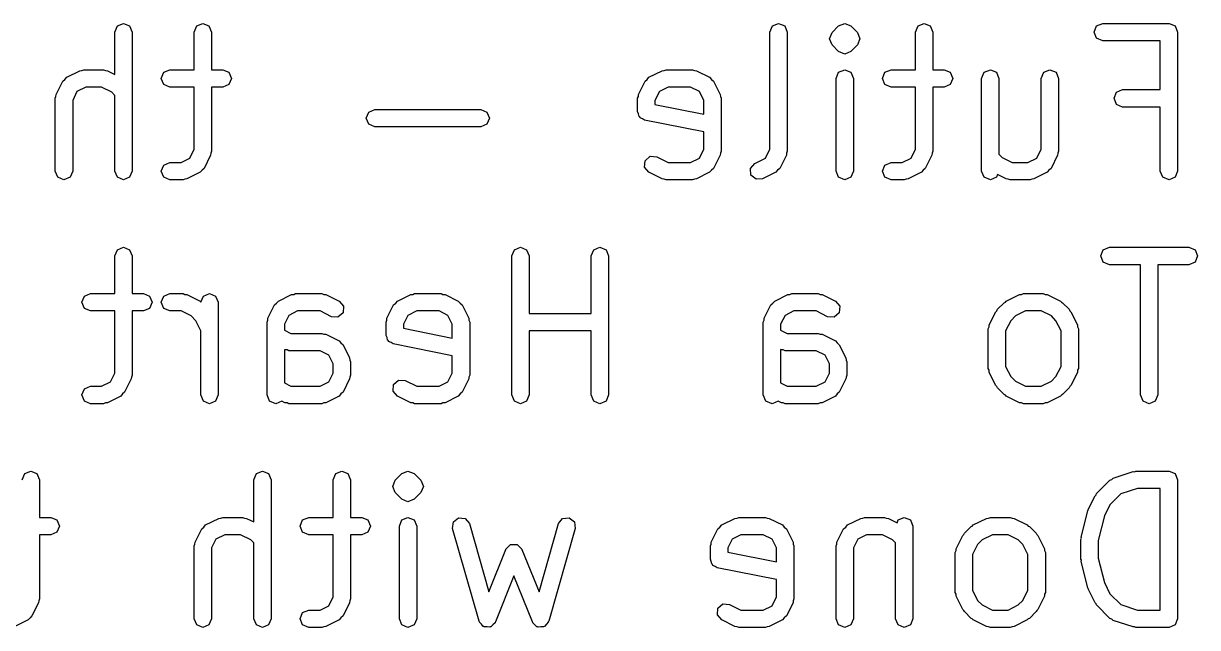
# Model space of a CAD drawing. Extents: x 36 to 138, y -125 to -38.
# Drawn here: x 129.61 to 138.06, y -106.1 to -101.75 of the extents above; entities that cross this region are included whole.
import ezdxf

# ---------------------------------------------------------------- set-up
doc = ezdxf.new("R2010")
doc.units = 0
doc.layers.add('BLACK', color=7, linetype='CONTINUOUS')

msp = doc.modelspace()

# ---------------------------------------------------------------- linework, layer by layer
at = {"layer": 'BLACK', "linetype": 'CONTINUOUS'}
for p, q in [((130.269, -101.815), (130.288, -101.771)), ((130.288, -101.771), (130.332, -101.753)), ((130.332, -101.753), (130.376, -101.771)), ((130.376, -101.771), (130.394, -101.815)), ((130.841, -101.815), (130.859, -101.771)), ((130.859, -101.771), (130.903, -101.753)), ((130.903, -101.753), (130.947, -101.771)), ((130.947, -101.771), (130.966, -101.815)), ((134.984, -101.815), (135.002, -101.771)), ((135.002, -101.771), (135.046, -101.753)), ((135.046, -101.753), (135.09, -101.771)), ((135.09, -101.771), (135.109, -101.815)), ((135.431, -101.819), (135.478, -101.771)), ((135.478, -101.771), (135.522, -101.753)), ((135.522, -101.753), (135.567, -101.771)), ((135.567, -101.771), (135.614, -101.819)), ((136.031, -101.815), (136.05, -101.771)), ((136.05, -101.771), (136.094, -101.753)), ((136.094, -101.753), (136.138, -101.771)), ((136.138, -101.771), (136.156, -101.815)), ((137.317, -101.815), (137.335, -101.771)), ((137.335, -101.771), (137.379, -101.753)), ((137.379, -101.753), (137.856, -101.753)), ((137.856, -101.753), (137.9, -101.771)), ((137.9, -101.771), (137.918, -101.815)), ((130.269, -102.119), (130.269, -101.815)), ((130.394, -101.815), (130.394, -102.815)), ((130.841, -102.086), (130.841, -101.815)), ((130.966, -101.815), (130.966, -102.086)), ((134.984, -102.658), (134.984, -101.815)), ((135.109, -101.815), (135.109, -102.672)), ((135.412, -101.863), (135.431, -101.819)), ((135.431, -101.907), (135.412, -101.863)), ((135.431, -101.819), (135.431, -101.819)), ((135.614, -101.819), (135.614, -101.819)), ((135.614, -101.819), (135.632, -101.863)), ((135.632, -101.863), (135.614, -101.907)), ((136.031, -102.086), (136.031, -101.815)), ((136.156, -101.815), (136.156, -102.086)), ((137.335, -101.859), (137.317, -101.815)), ((137.379, -101.878), (137.335, -101.859)), ((137.793, -101.878), (137.379, -101.878)), ((137.793, -102.229), (137.793, -101.878)), ((137.918, -101.815), (137.918, -102.815)), ((135.478, -101.955), (135.431, -101.907)), ((135.522, -101.973), (135.478, -101.955)), ((135.567, -101.955), (135.522, -101.973)), ((135.614, -101.907), (135.567, -101.955)), ((129.91, -102.155), (129.923, -102.14)), ((129.923, -102.14), (130.018, -102.093)), ((130.018, -102.093), (130.033, -102.092)), ((130.033, -102.092), (130.046, -102.086)), ((130.046, -102.086), (130.189, -102.086)), ((130.189, -102.086), (130.202, -102.092)), ((130.202, -102.092), (130.217, -102.093)), ((130.217, -102.093), (130.269, -102.119)), ((130.603, -102.148), (130.621, -102.104)), ((130.621, -102.193), (130.603, -102.148)), ((130.621, -102.104), (130.665, -102.086)), ((130.665, -102.086), (130.841, -102.086)), ((130.966, -102.086), (131.046, -102.086)), ((131.046, -102.086), (131.09, -102.104)), ((131.09, -102.104), (131.109, -102.148)), ((131.109, -102.148), (131.09, -102.193)), ((134.1, -102.155), (134.113, -102.14)), ((134.113, -102.14), (134.209, -102.093)), ((134.209, -102.093), (134.223, -102.092)), ((134.223, -102.092), (134.237, -102.086)), ((134.237, -102.086), (134.427, -102.086)), ((134.427, -102.086), (134.441, -102.092)), ((134.441, -102.092), (134.455, -102.093)), ((134.455, -102.093), (134.55, -102.14)), ((134.55, -102.14), (134.563, -102.155)), ((135.46, -102.148), (135.478, -102.104)), ((135.46, -102.815), (135.46, -102.148)), ((135.478, -102.104), (135.522, -102.086)), ((135.522, -102.086), (135.567, -102.104)), ((135.567, -102.104), (135.585, -102.148)), ((135.585, -102.148), (135.585, -102.815)), ((135.793, -102.148), (135.811, -102.104)), ((135.811, -102.193), (135.793, -102.148)), ((135.811, -102.104), (135.856, -102.086)), ((135.856, -102.086), (136.031, -102.086)), ((136.156, -102.086), (136.237, -102.086)), ((136.237, -102.086), (136.281, -102.104)), ((136.281, -102.104), (136.299, -102.148)), ((136.299, -102.148), (136.281, -102.193)), ((136.507, -102.148), (136.526, -102.104)), ((136.507, -102.815), (136.507, -102.148)), ((136.526, -102.104), (136.57, -102.086)), ((136.57, -102.086), (136.614, -102.104)), ((136.614, -102.104), (136.632, -102.148)), ((136.632, -102.148), (136.632, -102.694)), ((136.936, -102.148), (136.954, -102.104)), ((136.936, -102.658), (136.936, -102.148)), ((136.954, -102.104), (136.999, -102.086)), ((136.999, -102.086), (137.043, -102.104)), ((137.043, -102.104), (137.061, -102.148)), ((137.061, -102.148), (137.061, -102.672)), ((129.847, -102.263), (129.895, -102.168)), ((129.895, -102.168), (129.91, -102.155)), ((130.061, -102.211), (129.997, -102.243)), ((130.174, -102.211), (130.061, -102.211)), ((130.247, -102.247), (130.174, -102.211)), ((130.665, -102.211), (130.621, -102.193)), ((130.841, -102.211), (130.665, -102.211)), ((130.841, -102.658), (130.841, -102.211)), ((131.046, -102.211), (130.966, -102.211)), ((130.966, -102.211), (130.966, -102.672)), ((131.09, -102.193), (131.046, -102.211)), ((134.038, -102.263), (134.085, -102.168)), ((134.085, -102.168), (134.1, -102.155)), ((134.251, -102.211), (134.188, -102.243)), ((134.412, -102.211), (134.251, -102.211)), ((134.476, -102.243), (134.412, -102.211)), ((134.563, -102.155), (134.578, -102.168)), ((134.578, -102.168), (134.626, -102.263)), ((135.856, -102.211), (135.811, -102.193)), ((136.031, -102.211), (135.856, -102.211)), ((136.031, -102.658), (136.031, -102.211)), ((136.237, -102.211), (136.156, -102.211)), ((136.156, -102.211), (136.156, -102.672)), ((136.281, -102.193), (136.237, -102.211)), ((137.478, -102.247), (137.522, -102.229)), ((137.522, -102.229), (137.793, -102.229)), ((129.841, -102.291), (129.846, -102.278)), ((129.841, -102.815), (129.841, -102.291)), ((129.846, -102.278), (129.847, -102.263)), ((129.997, -102.243), (129.966, -102.306)), ((129.966, -102.306), (129.966, -102.815)), ((130.269, -102.27), (130.247, -102.247)), ((130.269, -102.815), (130.269, -102.27)), ((134.031, -102.291), (134.037, -102.278)), ((134.031, -102.387), (134.031, -102.291)), ((134.037, -102.278), (134.038, -102.263)), ((134.188, -102.243), (134.156, -102.306)), ((134.156, -102.306), (134.156, -102.335)), ((134.507, -102.306), (134.476, -102.243)), ((134.507, -102.406), (134.507, -102.306)), ((134.626, -102.263), (134.627, -102.278)), ((134.627, -102.278), (134.632, -102.291)), ((134.632, -102.291), (134.632, -102.672)), ((137.46, -102.291), (137.478, -102.247)), ((137.478, -102.336), (137.46, -102.291)), ((132.079, -102.434), (132.097, -102.39)), ((132.097, -102.39), (132.141, -102.372)), ((132.141, -102.372), (132.903, -102.372)), ((132.903, -102.372), (132.947, -102.39)), ((132.947, -102.39), (132.966, -102.434)), ((134.038, -102.403), (134.031, -102.387)), ((134.156, -102.335), (134.507, -102.406)), ((137.522, -102.354), (137.478, -102.336)), ((137.793, -102.354), (137.522, -102.354)), ((137.793, -102.815), (137.793, -102.354)), ((132.097, -102.478), (132.079, -102.434)), ((132.141, -102.497), (132.097, -102.478)), ((132.947, -102.478), (132.903, -102.497)), ((132.966, -102.434), (132.947, -102.478)), ((134.042, -102.421), (134.038, -102.403)), ((134.047, -102.425), (134.042, -102.421)), ((134.05, -102.431), (134.047, -102.425)), ((134.066, -102.438), (134.05, -102.431)), ((134.082, -102.448), (134.066, -102.438)), ((134.507, -102.533), (134.082, -102.448)), ((132.903, -102.497), (132.141, -102.497)), ((134.507, -102.658), (134.507, -102.533)), ((130.746, -102.753), (130.809, -102.721)), ((130.809, -102.721), (130.841, -102.658)), ((130.959, -102.7), (130.912, -102.795)), ((130.96, -102.686), (130.959, -102.7)), ((130.966, -102.672), (130.96, -102.686)), ((134.085, -102.74), (134.122, -102.708)), ((134.122, -102.708), (134.169, -102.712)), ((134.169, -102.712), (134.251, -102.753)), ((134.412, -102.753), (134.476, -102.721)), ((134.476, -102.721), (134.507, -102.658)), ((134.626, -102.7), (134.578, -102.795)), ((134.627, -102.686), (134.626, -102.7)), ((134.632, -102.672), (134.627, -102.686)), ((134.875, -102.759), (134.952, -102.721)), ((134.952, -102.721), (134.984, -102.658)), ((135.102, -102.7), (135.054, -102.795)), ((135.103, -102.686), (135.102, -102.7)), ((135.109, -102.672), (135.103, -102.686)), ((135.936, -102.753), (136, -102.721)), ((136, -102.721), (136.031, -102.658)), ((136.15, -102.7), (136.102, -102.795)), ((136.151, -102.686), (136.15, -102.7)), ((136.156, -102.672), (136.151, -102.686)), ((136.632, -102.694), (136.655, -102.716)), ((136.655, -102.716), (136.728, -102.753)), ((136.841, -102.753), (136.904, -102.721)), ((136.904, -102.721), (136.936, -102.658)), ((137.054, -102.7), (137.007, -102.795)), ((137.055, -102.686), (137.054, -102.7)), ((137.061, -102.672), (137.055, -102.686)), ((129.859, -102.859), (129.841, -102.815)), ((129.966, -102.815), (129.947, -102.859)), ((130.288, -102.859), (130.269, -102.815)), ((130.394, -102.815), (130.376, -102.859)), ((130.603, -102.815), (130.621, -102.771)), ((130.621, -102.859), (130.603, -102.815)), ((130.621, -102.771), (130.665, -102.753)), ((130.665, -102.753), (130.746, -102.753)), ((130.884, -102.823), (130.788, -102.871)), ((130.897, -102.808), (130.884, -102.823)), ((130.912, -102.795), (130.897, -102.808)), ((134.082, -102.787), (134.085, -102.74)), ((134.113, -102.823), (134.082, -102.787)), ((134.209, -102.871), (134.113, -102.823)), ((134.251, -102.753), (134.412, -102.753)), ((134.55, -102.823), (134.455, -102.871)), ((134.563, -102.808), (134.55, -102.823)), ((134.578, -102.795), (134.563, -102.808)), ((134.844, -102.795), (134.875, -102.759)), ((134.847, -102.843), (134.844, -102.795)), ((135.026, -102.823), (134.931, -102.871)), ((135.039, -102.808), (135.026, -102.823)), ((135.054, -102.795), (135.039, -102.808)), ((135.478, -102.859), (135.46, -102.815)), ((135.585, -102.815), (135.567, -102.859)), ((135.793, -102.815), (135.811, -102.771)), ((135.811, -102.859), (135.793, -102.815)), ((135.811, -102.771), (135.856, -102.753)), ((135.856, -102.753), (135.936, -102.753)), ((136.074, -102.823), (135.979, -102.871)), ((136.087, -102.808), (136.074, -102.823)), ((136.102, -102.795), (136.087, -102.808)), ((136.526, -102.859), (136.507, -102.815)), ((136.728, -102.753), (136.841, -102.753)), ((136.979, -102.823), (136.884, -102.871)), ((136.992, -102.808), (136.979, -102.823)), ((137.007, -102.795), (136.992, -102.808)), ((137.811, -102.859), (137.793, -102.815)), ((137.918, -102.815), (137.9, -102.859)), ((129.903, -102.878), (129.859, -102.859)), ((129.947, -102.859), (129.903, -102.878)), ((130.332, -102.878), (130.288, -102.859)), ((130.376, -102.859), (130.332, -102.878)), ((130.665, -102.878), (130.621, -102.859)), ((130.76, -102.878), (130.665, -102.878)), ((130.774, -102.872), (130.76, -102.878)), ((130.788, -102.871), (130.774, -102.872)), ((134.223, -102.872), (134.209, -102.871)), ((134.237, -102.878), (134.223, -102.872)), ((134.427, -102.878), (134.237, -102.878)), ((134.441, -102.872), (134.427, -102.878)), ((134.455, -102.871), (134.441, -102.872)), ((134.884, -102.874), (134.847, -102.843)), ((134.931, -102.871), (134.884, -102.874)), ((135.522, -102.878), (135.478, -102.859)), ((135.567, -102.859), (135.522, -102.878)), ((135.856, -102.878), (135.811, -102.859)), ((135.951, -102.878), (135.856, -102.878)), ((135.964, -102.872), (135.951, -102.878)), ((135.979, -102.871), (135.964, -102.872)), ((136.57, -102.878), (136.526, -102.859)), ((136.614, -102.859), (136.57, -102.878)), ((136.622, -102.84), (136.614, -102.859)), ((136.685, -102.871), (136.622, -102.84)), ((136.699, -102.872), (136.685, -102.871)), ((136.713, -102.878), (136.699, -102.872)), ((136.856, -102.878), (136.713, -102.878)), ((136.869, -102.872), (136.856, -102.878)), ((136.884, -102.871), (136.869, -102.872)), ((137.856, -102.878), (137.811, -102.859)), ((137.9, -102.859), (137.856, -102.878)), ((130.269, -103.425), (130.288, -103.381)), ((130.288, -103.381), (130.332, -103.363)), ((130.332, -103.363), (130.376, -103.381)), ((130.376, -103.381), (130.394, -103.425)), ((133.127, -103.425), (133.145, -103.381)), ((133.145, -103.381), (133.189, -103.363)), ((133.189, -103.363), (133.233, -103.381)), ((133.233, -103.381), (133.252, -103.425)), ((133.698, -103.425), (133.716, -103.381)), ((133.716, -103.381), (133.76, -103.363)), ((133.76, -103.363), (133.805, -103.381)), ((133.805, -103.381), (133.823, -103.425)), ((137.365, -103.425), (137.383, -103.381)), ((137.383, -103.381), (137.427, -103.363)), ((137.427, -103.363), (137.999, -103.363)), ((137.999, -103.363), (138.043, -103.381)), ((138.043, -103.381), (138.061, -103.425)), ((130.269, -103.696), (130.269, -103.425)), ((130.394, -103.425), (130.394, -103.696)), ((133.127, -104.425), (133.127, -103.425)), ((133.252, -103.425), (133.252, -103.839)), ((133.698, -103.839), (133.698, -103.425)), ((133.823, -103.425), (133.823, -104.425)), ((137.383, -103.469), (137.365, -103.425)), ((137.427, -103.488), (137.383, -103.469)), ((137.65, -103.488), (137.427, -103.488)), ((137.65, -104.425), (137.65, -103.488)), ((137.999, -103.488), (137.775, -103.488)), ((137.775, -103.488), (137.775, -104.425)), ((138.043, -103.469), (137.999, -103.488)), ((138.061, -103.425), (138.043, -103.469)), ((130.031, -103.758), (130.05, -103.714)), ((130.05, -103.714), (130.094, -103.696)), ((130.094, -103.696), (130.269, -103.696)), ((130.394, -103.696), (130.475, -103.696)), ((130.475, -103.696), (130.519, -103.714)), ((130.519, -103.714), (130.537, -103.758)), ((130.603, -103.758), (130.621, -103.714)), ((130.621, -103.714), (130.665, -103.696)), ((130.665, -103.696), (130.76, -103.696)), ((130.76, -103.696), (130.774, -103.702)), ((130.774, -103.702), (130.788, -103.703)), ((130.788, -103.703), (130.884, -103.75)), ((130.884, -103.75), (130.889, -103.757)), ((130.889, -103.757), (130.907, -103.714)), ((130.907, -103.714), (130.951, -103.696)), ((130.951, -103.696), (130.995, -103.714)), ((130.995, -103.714), (131.013, -103.758)), ((131.434, -103.765), (131.447, -103.75)), ((131.447, -103.75), (131.542, -103.703)), ((131.542, -103.703), (131.557, -103.702)), ((131.557, -103.702), (131.57, -103.696)), ((131.57, -103.696), (131.76, -103.696)), ((131.76, -103.696), (131.774, -103.702)), ((131.774, -103.702), (131.788, -103.703)), ((131.788, -103.703), (131.884, -103.75)), ((131.884, -103.75), (131.915, -103.786)), ((132.291, -103.765), (132.304, -103.75)), ((132.304, -103.75), (132.399, -103.703)), ((132.399, -103.703), (132.414, -103.702)), ((132.414, -103.702), (132.427, -103.696)), ((132.427, -103.696), (132.618, -103.696)), ((132.618, -103.696), (132.631, -103.702)), ((132.631, -103.702), (132.646, -103.703)), ((132.646, -103.703), (132.741, -103.75)), ((132.741, -103.75), (132.754, -103.765)), ((135.005, -103.765), (135.018, -103.75)), ((135.018, -103.75), (135.113, -103.703)), ((135.113, -103.703), (135.128, -103.702)), ((135.128, -103.702), (135.141, -103.696)), ((135.141, -103.696), (135.332, -103.696)), ((135.332, -103.696), (135.345, -103.702)), ((135.345, -103.702), (135.36, -103.703)), ((135.36, -103.703), (135.455, -103.75)), ((135.455, -103.75), (135.486, -103.786)), ((136.678, -103.758), (136.685, -103.75)), ((136.685, -103.75), (136.78, -103.703)), ((136.78, -103.703), (136.795, -103.702)), ((136.795, -103.702), (136.808, -103.696)), ((136.808, -103.696), (136.951, -103.696)), ((136.951, -103.696), (136.964, -103.702)), ((136.964, -103.702), (136.979, -103.703)), ((136.979, -103.703), (137.074, -103.75)), ((137.074, -103.75), (137.081, -103.758)), ((130.05, -103.803), (130.031, -103.758)), ((130.094, -103.821), (130.05, -103.803)), ((130.269, -103.821), (130.094, -103.821)), ((130.269, -104.268), (130.269, -103.821)), ((130.475, -103.821), (130.394, -103.821)), ((130.394, -103.821), (130.394, -104.282)), ((130.519, -103.803), (130.475, -103.821)), ((130.537, -103.758), (130.519, -103.803)), ((130.621, -103.803), (130.603, -103.758)), ((130.665, -103.821), (130.621, -103.803)), ((130.746, -103.821), (130.665, -103.821)), ((130.819, -103.857), (130.746, -103.821)), ((131.013, -103.758), (131.013, -104.425)), ((131.371, -103.873), (131.419, -103.778)), ((131.419, -103.778), (131.434, -103.765)), ((131.585, -103.821), (131.521, -103.853)), ((131.746, -103.821), (131.585, -103.821)), ((131.828, -103.862), (131.746, -103.821)), ((131.912, -103.834), (131.875, -103.865)), ((131.915, -103.786), (131.912, -103.834)), ((132.228, -103.873), (132.276, -103.778)), ((132.276, -103.778), (132.291, -103.765)), ((132.442, -103.821), (132.378, -103.853)), ((132.603, -103.821), (132.442, -103.821)), ((132.666, -103.853), (132.603, -103.821)), ((132.754, -103.765), (132.769, -103.778)), ((132.769, -103.778), (132.816, -103.873)), ((134.943, -103.873), (134.99, -103.778)), ((134.99, -103.778), (135.005, -103.765)), ((135.156, -103.821), (135.093, -103.853)), ((135.317, -103.821), (135.156, -103.821)), ((135.399, -103.862), (135.317, -103.821)), ((135.483, -103.834), (135.447, -103.865)), ((135.486, -103.786), (135.483, -103.834)), ((136.562, -103.921), (136.609, -103.826)), ((136.609, -103.826), (136.617, -103.819)), ((136.617, -103.819), (136.621, -103.809)), ((136.621, -103.809), (136.669, -103.762)), ((136.669, -103.762), (136.678, -103.758)), ((136.823, -103.821), (136.75, -103.857)), ((136.936, -103.821), (136.823, -103.821)), ((137.009, -103.857), (136.936, -103.821)), ((137.081, -103.758), (137.09, -103.762)), ((137.09, -103.762), (137.138, -103.809)), ((137.138, -103.809), (137.142, -103.819)), ((137.142, -103.819), (137.15, -103.826)), ((137.15, -103.826), (137.197, -103.921)), ((130.852, -103.891), (130.819, -103.857)), ((130.888, -103.964), (130.852, -103.891)), ((131.365, -103.901), (131.37, -103.888)), ((131.365, -104.425), (131.365, -103.901)), ((131.37, -103.888), (131.371, -103.873)), ((131.521, -103.853), (131.49, -103.916)), ((131.49, -103.916), (131.49, -103.958)), ((131.875, -103.865), (131.828, -103.862)), ((132.222, -103.901), (132.227, -103.888)), ((132.222, -103.997), (132.222, -103.901)), ((132.227, -103.888), (132.228, -103.873)), ((132.378, -103.853), (132.347, -103.916)), ((132.347, -103.916), (132.347, -103.945)), ((132.698, -103.916), (132.666, -103.853)), ((132.698, -104.016), (132.698, -103.916)), ((132.816, -103.873), (132.817, -103.888)), ((132.817, -103.888), (132.823, -103.901)), ((132.823, -103.901), (132.823, -104.282)), ((133.252, -103.839), (133.698, -103.839)), ((134.936, -103.901), (134.942, -103.888)), ((134.936, -104.425), (134.936, -103.901)), ((134.942, -103.888), (134.943, -103.873)), ((135.093, -103.853), (135.061, -103.916)), ((135.061, -103.916), (135.061, -103.958)), ((135.447, -103.865), (135.399, -103.862)), ((136.561, -103.935), (136.562, -103.921)), ((136.717, -103.891), (136.68, -103.964)), ((136.75, -103.857), (136.717, -103.891)), ((137.042, -103.891), (137.009, -103.857)), ((137.079, -103.964), (137.042, -103.891)), ((137.197, -103.921), (137.198, -103.935)), ((130.888, -104.425), (130.888, -103.964)), ((131.49, -103.958), (131.537, -103.982)), ((131.537, -103.982), (131.76, -103.982)), ((131.76, -103.982), (131.774, -103.987)), ((131.774, -103.987), (131.788, -103.988)), ((131.788, -103.988), (131.884, -104.036)), ((132.229, -104.013), (132.222, -103.997)), ((132.347, -103.945), (132.698, -104.016)), ((133.698, -103.964), (133.252, -103.964)), ((133.252, -103.964), (133.252, -104.425)), ((133.698, -104.425), (133.698, -103.964)), ((135.061, -103.958), (135.109, -103.982)), ((135.109, -103.982), (135.332, -103.982)), ((135.332, -103.982), (135.345, -103.987)), ((135.345, -103.987), (135.36, -103.988)), ((135.36, -103.988), (135.455, -104.036)), ((136.555, -103.949), (136.561, -103.935)), ((136.555, -104.235), (136.555, -103.949)), ((136.68, -103.964), (136.68, -104.22)), ((137.079, -104.22), (137.079, -103.964)), ((137.198, -103.935), (137.204, -103.949)), ((137.204, -103.949), (137.204, -104.235)), ((131.884, -104.036), (131.897, -104.051)), ((131.897, -104.051), (131.912, -104.064)), ((131.912, -104.064), (131.959, -104.159)), ((132.232, -104.031), (132.229, -104.013)), ((132.238, -104.035), (132.232, -104.031)), ((132.24, -104.041), (132.238, -104.035)), ((132.257, -104.048), (132.24, -104.041)), ((132.272, -104.058), (132.257, -104.048)), ((132.698, -104.143), (132.272, -104.058)), ((135.455, -104.036), (135.468, -104.051)), ((135.468, -104.051), (135.483, -104.064)), ((135.483, -104.064), (135.531, -104.159)), ((131.494, -104.1), (131.49, -104.098)), ((131.49, -104.098), (131.49, -104.339)), ((131.509, -104.101), (131.494, -104.1)), ((131.522, -104.107), (131.509, -104.101)), ((131.746, -104.107), (131.522, -104.107)), ((131.809, -104.138), (131.746, -104.107)), ((131.841, -104.202), (131.809, -104.138)), ((131.959, -104.159), (131.96, -104.174)), ((131.96, -104.174), (131.966, -104.187)), ((132.698, -104.268), (132.698, -104.143)), ((135.066, -104.1), (135.061, -104.098)), ((135.061, -104.098), (135.061, -104.339)), ((135.08, -104.101), (135.066, -104.1)), ((135.094, -104.107), (135.08, -104.101)), ((135.317, -104.107), (135.094, -104.107)), ((135.381, -104.138), (135.317, -104.107)), ((135.412, -104.202), (135.381, -104.138)), ((135.531, -104.159), (135.532, -104.174)), ((135.532, -104.174), (135.537, -104.187)), ((131.841, -104.268), (131.841, -104.202)), ((131.966, -104.187), (131.966, -104.282)), ((135.412, -104.268), (135.412, -104.202)), ((135.537, -104.187), (135.537, -104.282)), ((136.561, -104.248), (136.555, -104.235)), ((136.562, -104.263), (136.561, -104.248)), ((136.68, -104.22), (136.717, -104.293)), ((137.042, -104.293), (137.079, -104.22)), ((137.198, -104.248), (137.197, -104.263)), ((137.204, -104.235), (137.198, -104.248)), ((130.174, -104.363), (130.238, -104.331)), ((130.238, -104.331), (130.269, -104.268)), ((130.388, -104.31), (130.34, -104.405)), ((130.389, -104.296), (130.388, -104.31)), ((130.394, -104.282), (130.389, -104.296)), ((131.49, -104.339), (131.537, -104.363)), ((131.746, -104.363), (131.809, -104.331)), ((131.809, -104.331), (131.841, -104.268)), ((131.959, -104.31), (131.912, -104.405)), ((131.96, -104.296), (131.959, -104.31)), ((131.966, -104.282), (131.96, -104.296)), ((132.276, -104.35), (132.312, -104.318)), ((132.312, -104.318), (132.36, -104.322)), ((132.36, -104.322), (132.442, -104.363)), ((132.603, -104.363), (132.666, -104.331)), ((132.666, -104.331), (132.698, -104.268)), ((132.816, -104.31), (132.769, -104.405)), ((132.817, -104.296), (132.816, -104.31)), ((132.823, -104.282), (132.817, -104.296)), ((135.061, -104.339), (135.109, -104.363)), ((135.317, -104.363), (135.381, -104.331)), ((135.381, -104.331), (135.412, -104.268)), ((135.531, -104.31), (135.483, -104.405)), ((135.532, -104.296), (135.531, -104.31)), ((135.537, -104.282), (135.532, -104.296)), ((136.609, -104.358), (136.562, -104.263)), ((136.717, -104.293), (136.75, -104.326)), ((136.75, -104.326), (136.823, -104.363)), ((136.936, -104.363), (137.009, -104.326)), ((137.009, -104.326), (137.042, -104.293)), ((137.197, -104.263), (137.15, -104.358)), ((130.031, -104.425), (130.05, -104.381)), ((130.05, -104.469), (130.031, -104.425)), ((130.05, -104.381), (130.094, -104.363)), ((130.094, -104.363), (130.174, -104.363)), ((130.325, -104.418), (130.312, -104.433)), ((130.34, -104.405), (130.325, -104.418)), ((130.907, -104.469), (130.888, -104.425)), ((131.013, -104.425), (130.995, -104.469)), ((131.383, -104.469), (131.365, -104.425)), ((131.537, -104.363), (131.746, -104.363)), ((131.897, -104.418), (131.884, -104.433)), ((131.912, -104.405), (131.897, -104.418)), ((132.273, -104.397), (132.276, -104.35)), ((132.304, -104.433), (132.273, -104.397)), ((132.442, -104.363), (132.603, -104.363)), ((132.754, -104.418), (132.741, -104.433)), ((132.769, -104.405), (132.754, -104.418)), ((133.145, -104.469), (133.127, -104.425)), ((133.252, -104.425), (133.233, -104.469)), ((133.716, -104.469), (133.698, -104.425)), ((133.823, -104.425), (133.805, -104.469)), ((134.954, -104.469), (134.936, -104.425)), ((135.109, -104.363), (135.317, -104.363)), ((135.468, -104.418), (135.455, -104.433)), ((135.483, -104.405), (135.468, -104.418)), ((136.617, -104.365), (136.609, -104.358)), ((136.621, -104.374), (136.617, -104.365)), ((136.669, -104.422), (136.621, -104.374)), ((136.678, -104.426), (136.669, -104.422)), ((136.685, -104.433), (136.678, -104.426)), ((136.823, -104.363), (136.936, -104.363)), ((137.081, -104.426), (137.074, -104.433)), ((137.09, -104.422), (137.081, -104.426)), ((137.138, -104.374), (137.09, -104.422)), ((137.142, -104.365), (137.138, -104.374)), ((137.15, -104.358), (137.142, -104.365)), ((137.669, -104.469), (137.65, -104.425)), ((137.775, -104.425), (137.757, -104.469)), ((130.094, -104.488), (130.05, -104.469)), ((130.189, -104.488), (130.094, -104.488)), ((130.202, -104.482), (130.189, -104.488)), ((130.217, -104.481), (130.202, -104.482)), ((130.312, -104.433), (130.217, -104.481)), ((130.951, -104.488), (130.907, -104.469)), ((130.995, -104.469), (130.951, -104.488)), ((131.427, -104.488), (131.383, -104.469)), ((131.471, -104.469), (131.427, -104.488)), ((131.494, -104.481), (131.471, -104.469)), ((131.509, -104.482), (131.494, -104.481)), ((131.522, -104.488), (131.509, -104.482)), ((131.76, -104.488), (131.522, -104.488)), ((131.774, -104.482), (131.76, -104.488)), ((131.788, -104.481), (131.774, -104.482)), ((131.884, -104.433), (131.788, -104.481)), ((132.399, -104.481), (132.304, -104.433)), ((132.414, -104.482), (132.399, -104.481)), ((132.427, -104.488), (132.414, -104.482)), ((132.618, -104.488), (132.427, -104.488)), ((132.631, -104.482), (132.618, -104.488)), ((132.646, -104.481), (132.631, -104.482)), ((132.741, -104.433), (132.646, -104.481)), ((133.189, -104.488), (133.145, -104.469)), ((133.233, -104.469), (133.189, -104.488)), ((133.76, -104.488), (133.716, -104.469)), ((133.805, -104.469), (133.76, -104.488)), ((134.999, -104.488), (134.954, -104.469)), ((135.043, -104.469), (134.999, -104.488)), ((135.066, -104.481), (135.043, -104.469)), ((135.08, -104.482), (135.066, -104.481)), ((135.094, -104.488), (135.08, -104.482)), ((135.332, -104.488), (135.094, -104.488)), ((135.345, -104.482), (135.332, -104.488)), ((135.36, -104.481), (135.345, -104.482)), ((135.455, -104.433), (135.36, -104.481)), ((136.78, -104.481), (136.685, -104.433)), ((136.795, -104.482), (136.78, -104.481)), ((136.808, -104.488), (136.795, -104.482)), ((136.951, -104.488), (136.808, -104.488)), ((136.964, -104.482), (136.951, -104.488)), ((136.979, -104.481), (136.964, -104.482)), ((137.074, -104.433), (136.979, -104.481)), ((137.713, -104.488), (137.669, -104.469)), ((137.757, -104.469), (137.713, -104.488)), ((129.603, -105.035), (129.621, -104.991)), ((129.621, -104.991), (129.665, -104.973)), ((129.665, -104.973), (129.709, -104.991)), ((129.709, -104.991), (129.728, -105.035)), ((131.269, -105.035), (131.288, -104.991)), ((131.288, -104.991), (131.332, -104.973)), ((131.332, -104.973), (131.376, -104.991)), ((131.376, -104.991), (131.394, -105.035)), ((131.841, -105.035), (131.859, -104.991)), ((131.859, -104.991), (131.903, -104.973)), ((131.903, -104.973), (131.947, -104.991)), ((131.947, -104.991), (131.966, -105.035)), ((132.288, -105.039), (132.335, -104.991)), ((132.335, -104.991), (132.379, -104.973)), ((132.335, -104.991), (132.335, -104.991)), ((132.379, -104.973), (132.424, -104.991)), ((132.424, -104.991), (132.471, -105.039)), ((137.455, -105.023), (137.598, -104.976)), ((137.598, -104.976), (137.608, -104.977)), ((137.608, -104.977), (137.618, -104.973)), ((137.618, -104.973), (137.856, -104.973)), ((137.856, -104.973), (137.9, -104.991)), ((137.9, -104.991), (137.918, -105.035)), ((129.728, -105.035), (129.728, -105.306)), ((131.269, -105.339), (131.269, -105.035)), ((131.394, -105.035), (131.394, -106.035)), ((131.841, -105.306), (131.841, -105.035)), ((131.966, -105.035), (131.966, -105.306)), ((132.269, -105.083), (132.288, -105.039)), ((132.288, -105.127), (132.269, -105.083)), ((132.471, -105.039), (132.49, -105.083)), ((132.49, -105.083), (132.471, -105.127)), ((137.335, -105.134), (137.431, -105.039)), ((137.431, -105.039), (137.444, -105.033)), ((137.444, -105.033), (137.455, -105.023)), ((137.628, -105.098), (137.508, -105.137)), ((137.793, -105.098), (137.628, -105.098)), ((137.793, -105.973), (137.793, -105.098)), ((137.918, -105.035), (137.918, -106.035)), ((132.335, -105.175), (132.288, -105.127)), ((132.379, -105.193), (132.335, -105.175)), ((132.424, -105.175), (132.379, -105.193)), ((132.471, -105.127), (132.424, -105.175)), ((137.276, -105.245), (137.324, -105.15)), ((137.324, -105.15), (137.331, -105.143)), ((137.331, -105.143), (137.335, -105.134)), ((137.508, -105.137), (137.431, -105.215)), ((137.224, -105.449), (137.271, -105.258)), ((137.271, -105.258), (137.275, -105.252)), ((137.275, -105.252), (137.276, -105.245)), ((137.431, -105.215), (137.391, -105.295)), ((129.728, -105.306), (129.808, -105.306)), ((129.808, -105.306), (129.852, -105.324)), ((129.852, -105.324), (129.871, -105.368)), ((130.923, -105.36), (131.018, -105.313)), ((131.018, -105.313), (131.033, -105.312)), ((131.033, -105.312), (131.046, -105.306)), ((131.046, -105.306), (131.189, -105.306)), ((131.189, -105.306), (131.202, -105.312)), ((131.202, -105.312), (131.217, -105.313)), ((131.217, -105.313), (131.269, -105.339)), ((131.603, -105.368), (131.621, -105.324)), ((131.621, -105.324), (131.665, -105.306)), ((131.665, -105.306), (131.841, -105.306)), ((131.966, -105.306), (132.046, -105.306)), ((132.046, -105.306), (132.09, -105.324)), ((132.09, -105.324), (132.109, -105.368)), ((132.317, -105.368), (132.335, -105.324)), ((132.335, -105.324), (132.379, -105.306)), ((132.379, -105.306), (132.424, -105.324)), ((132.424, -105.324), (132.442, -105.368)), ((132.7, -105.386), (132.706, -105.338)), ((132.706, -105.338), (132.743, -105.308)), ((132.743, -105.308), (132.791, -105.314)), ((132.791, -105.314), (132.821, -105.351)), ((132.821, -105.351), (132.961, -105.842)), ((133.322, -105.842), (133.462, -105.351)), ((133.462, -105.351), (133.492, -105.314)), ((133.492, -105.314), (133.54, -105.308)), ((133.54, -105.308), (133.577, -105.338)), ((133.577, -105.338), (133.582, -105.386)), ((134.637, -105.36), (134.732, -105.313)), ((134.732, -105.313), (134.747, -105.312)), ((134.747, -105.312), (134.76, -105.306)), ((134.76, -105.306), (134.951, -105.306)), ((134.951, -105.306), (134.964, -105.312)), ((134.964, -105.312), (134.979, -105.313)), ((134.979, -105.313), (135.074, -105.36)), ((135.542, -105.36), (135.637, -105.313)), ((135.637, -105.313), (135.652, -105.312)), ((135.652, -105.312), (135.665, -105.306)), ((135.665, -105.306), (135.808, -105.306)), ((135.808, -105.306), (135.821, -105.312)), ((135.821, -105.312), (135.836, -105.313)), ((135.836, -105.313), (135.899, -105.344)), ((135.899, -105.344), (135.907, -105.324)), ((135.907, -105.324), (135.951, -105.306)), ((135.951, -105.306), (135.995, -105.324)), ((135.995, -105.324), (136.013, -105.368)), ((136.447, -105.36), (136.542, -105.313)), ((136.542, -105.313), (136.557, -105.312)), ((136.557, -105.312), (136.57, -105.306)), ((136.57, -105.306), (136.713, -105.306)), ((136.713, -105.306), (136.726, -105.312)), ((136.726, -105.312), (136.741, -105.313)), ((136.741, -105.313), (136.836, -105.36)), ((137.391, -105.295), (137.347, -105.471)), ((129.808, -105.431), (129.728, -105.431)), ((129.728, -105.431), (129.728, -105.892)), ((129.852, -105.413), (129.808, -105.431)), ((129.871, -105.368), (129.852, -105.413)), ((130.847, -105.483), (130.895, -105.388)), ((130.895, -105.388), (130.91, -105.375)), ((130.91, -105.375), (130.923, -105.36)), ((131.061, -105.431), (130.997, -105.463)), ((131.174, -105.431), (131.061, -105.431)), ((131.247, -105.467), (131.174, -105.431)), ((131.621, -105.413), (131.603, -105.368)), ((131.665, -105.431), (131.621, -105.413)), ((131.841, -105.431), (131.665, -105.431)), ((131.841, -105.878), (131.841, -105.431)), ((132.046, -105.431), (131.966, -105.431)), ((131.966, -105.431), (131.966, -105.892)), ((132.09, -105.413), (132.046, -105.431)), ((132.109, -105.368), (132.09, -105.413)), ((132.317, -106.035), (132.317, -105.368)), ((132.442, -105.368), (132.442, -106.035)), ((132.891, -106.052), (132.7, -105.386)), ((133.582, -105.386), (133.392, -106.052)), ((134.562, -105.483), (134.609, -105.388)), ((134.609, -105.388), (134.624, -105.375)), ((134.624, -105.375), (134.637, -105.36)), ((134.775, -105.431), (134.712, -105.463)), ((134.936, -105.431), (134.775, -105.431)), ((135, -105.463), (134.936, -105.431)), ((135.074, -105.36), (135.087, -105.375)), ((135.087, -105.375), (135.102, -105.388)), ((135.102, -105.388), (135.15, -105.483)), ((135.466, -105.483), (135.514, -105.388)), ((135.514, -105.388), (135.529, -105.375)), ((135.529, -105.375), (135.542, -105.36)), ((135.68, -105.431), (135.617, -105.463)), ((135.793, -105.431), (135.68, -105.431)), ((135.866, -105.467), (135.793, -105.431)), ((136.013, -105.368), (136.013, -106.035)), ((136.324, -105.531), (136.371, -105.436)), ((136.371, -105.436), (136.379, -105.429)), ((136.379, -105.429), (136.383, -105.419)), ((136.383, -105.419), (136.431, -105.372)), ((136.431, -105.372), (136.44, -105.368)), ((136.44, -105.368), (136.447, -105.36)), ((136.585, -105.431), (136.512, -105.467)), ((136.698, -105.431), (136.585, -105.431)), ((136.771, -105.467), (136.698, -105.431)), ((136.836, -105.36), (136.843, -105.368)), ((136.843, -105.368), (136.852, -105.372)), ((136.852, -105.372), (136.9, -105.419)), ((136.9, -105.419), (136.904, -105.429)), ((136.904, -105.429), (136.912, -105.436)), ((136.912, -105.436), (136.959, -105.531)), ((130.841, -105.511), (130.846, -105.498)), ((130.841, -106.035), (130.841, -105.511)), ((130.846, -105.498), (130.847, -105.483)), ((130.997, -105.463), (130.966, -105.526)), ((130.966, -105.526), (130.966, -106.035)), ((131.269, -105.49), (131.247, -105.467)), ((131.269, -106.035), (131.269, -105.49)), ((133.084, -105.534), (133.101, -105.518)), ((133.101, -105.518), (133.117, -105.501)), ((133.117, -105.501), (133.118, -105.501)), ((133.118, -105.501), (133.118, -105.501)), ((133.118, -105.501), (133.141, -105.501)), ((133.141, -105.501), (133.165, -105.501)), ((133.165, -105.501), (133.165, -105.501)), ((133.165, -105.501), (133.166, -105.501)), ((133.166, -105.501), (133.182, -105.518)), ((133.182, -105.518), (133.199, -105.534)), ((134.555, -105.511), (134.561, -105.498)), ((134.555, -105.607), (134.555, -105.511)), ((134.561, -105.498), (134.562, -105.483)), ((134.712, -105.463), (134.68, -105.526)), ((134.68, -105.526), (134.68, -105.555)), ((135.031, -105.526), (135, -105.463)), ((135.031, -105.626), (135.031, -105.526)), ((135.15, -105.483), (135.151, -105.498)), ((135.151, -105.498), (135.156, -105.511)), ((135.156, -105.511), (135.156, -105.892)), ((135.46, -105.511), (135.465, -105.498)), ((135.46, -106.035), (135.46, -105.511)), ((135.465, -105.498), (135.466, -105.483)), ((135.617, -105.463), (135.585, -105.526)), ((135.585, -105.526), (135.585, -106.035)), ((135.888, -105.49), (135.866, -105.467)), ((135.888, -106.035), (135.888, -105.49)), ((136.478, -105.501), (136.442, -105.574)), ((136.512, -105.467), (136.478, -105.501)), ((136.804, -105.501), (136.771, -105.467)), ((136.841, -105.574), (136.804, -105.501)), ((137.222, -105.464), (137.225, -105.456)), ((137.222, -105.607), (137.222, -105.464)), ((137.225, -105.456), (137.224, -105.449)), ((137.347, -105.471), (137.347, -105.599)), ((132.961, -105.842), (133.083, -105.536)), ((133.083, -105.536), (133.084, -105.535)), ((133.084, -105.535), (133.084, -105.534)), ((133.199, -105.534), (133.199, -105.535)), ((133.199, -105.535), (133.199, -105.536)), ((133.199, -105.536), (133.322, -105.842)), ((134.562, -105.623), (134.555, -105.607)), ((134.68, -105.555), (135.031, -105.626)), ((136.317, -105.559), (136.323, -105.545)), ((136.317, -105.845), (136.317, -105.559)), ((136.323, -105.545), (136.324, -105.531)), ((136.442, -105.574), (136.442, -105.83)), ((136.841, -105.83), (136.841, -105.574)), ((136.959, -105.531), (136.96, -105.545)), ((136.96, -105.545), (136.966, -105.559)), ((136.966, -105.559), (136.966, -105.845)), ((137.225, -105.614), (137.222, -105.607)), ((137.347, -105.599), (137.391, -105.775)), ((134.566, -105.641), (134.562, -105.623)), ((134.571, -105.645), (134.566, -105.641)), ((134.573, -105.651), (134.571, -105.645)), ((134.59, -105.658), (134.573, -105.651)), ((134.605, -105.668), (134.59, -105.658)), ((135.031, -105.753), (134.605, -105.668)), ((137.224, -105.622), (137.225, -105.614)), ((137.271, -105.812), (137.224, -105.622)), ((133.141, -105.727), (133.009, -106.058)), ((133.274, -106.058), (133.141, -105.727)), ((135.031, -105.878), (135.031, -105.753)), ((137.391, -105.775), (137.431, -105.855)), ((136.323, -105.858), (136.317, -105.845)), ((136.324, -105.873), (136.323, -105.858)), ((136.442, -105.83), (136.478, -105.903)), ((136.804, -105.903), (136.841, -105.83)), ((136.96, -105.858), (136.959, -105.873)), ((136.966, -105.845), (136.96, -105.858)), ((137.275, -105.818), (137.271, -105.812)), ((137.276, -105.825), (137.275, -105.818)), ((137.324, -105.92), (137.276, -105.825)), ((137.431, -105.855), (137.508, -105.933)), ((129.721, -105.92), (129.673, -106.015)), ((129.722, -105.906), (129.721, -105.92)), ((129.728, -105.892), (129.722, -105.906)), ((131.746, -105.973), (131.809, -105.941)), ((131.809, -105.941), (131.841, -105.878)), ((131.959, -105.92), (131.912, -106.015)), ((131.96, -105.906), (131.959, -105.92)), ((131.966, -105.892), (131.96, -105.906)), ((134.609, -105.96), (134.645, -105.928)), ((134.645, -105.928), (134.693, -105.932)), ((134.693, -105.932), (134.775, -105.973)), ((134.936, -105.973), (135, -105.941)), ((135, -105.941), (135.031, -105.878)), ((135.15, -105.92), (135.102, -106.015)), ((135.151, -105.906), (135.15, -105.92)), ((135.156, -105.892), (135.151, -105.906)), ((136.371, -105.968), (136.324, -105.873)), ((136.478, -105.903), (136.512, -105.936)), ((136.512, -105.936), (136.585, -105.973)), ((136.698, -105.973), (136.771, -105.936)), ((136.771, -105.936), (136.804, -105.903)), ((136.959, -105.873), (136.912, -105.968)), ((137.331, -105.927), (137.324, -105.92)), ((137.335, -105.936), (137.331, -105.927)), ((137.431, -106.032), (137.335, -105.936)), ((137.508, -105.933), (137.628, -105.973)), ((129.659, -106.028), (129.646, -106.043)), ((129.673, -106.015), (129.659, -106.028)), ((131.603, -106.035), (131.621, -105.991)), ((131.621, -105.991), (131.665, -105.973)), ((131.665, -105.973), (131.746, -105.973)), ((131.897, -106.028), (131.884, -106.043)), ((131.912, -106.015), (131.897, -106.028)), ((134.606, -106.007), (134.609, -105.96)), ((134.637, -106.043), (134.606, -106.007)), ((134.775, -105.973), (134.936, -105.973)), ((135.087, -106.028), (135.074, -106.043)), ((135.102, -106.015), (135.087, -106.028)), ((136.379, -105.975), (136.371, -105.968)), ((136.383, -105.984), (136.379, -105.975)), ((136.431, -106.032), (136.383, -105.984)), ((136.44, -106.036), (136.431, -106.032)), ((136.585, -105.973), (136.698, -105.973)), ((136.852, -106.032), (136.843, -106.036)), ((136.9, -105.984), (136.852, -106.032)), ((136.904, -105.975), (136.9, -105.984)), ((136.912, -105.968), (136.904, -105.975)), ((137.444, -106.037), (137.431, -106.032)), ((137.628, -105.973), (137.793, -105.973)), ((129.646, -106.043), (129.55, -106.091)), ((130.859, -106.079), (130.841, -106.035)), ((130.903, -106.098), (130.859, -106.079)), ((130.947, -106.079), (130.903, -106.098)), ((130.966, -106.035), (130.947, -106.079)), ((131.288, -106.079), (131.269, -106.035)), ((131.332, -106.098), (131.288, -106.079)), ((131.376, -106.079), (131.332, -106.098)), ((131.394, -106.035), (131.376, -106.079)), ((131.621, -106.079), (131.603, -106.035)), ((131.665, -106.098), (131.621, -106.079)), ((131.76, -106.098), (131.665, -106.098)), ((131.774, -106.092), (131.76, -106.098)), ((131.788, -106.091), (131.774, -106.092)), ((131.884, -106.043), (131.788, -106.091)), ((132.335, -106.079), (132.317, -106.035)), ((132.379, -106.098), (132.335, -106.079)), ((132.424, -106.079), (132.379, -106.098)), ((132.442, -106.035), (132.424, -106.079)), ((132.893, -106.056), (132.891, -106.052)), ((132.893, -106.06), (132.893, -106.056)), ((132.908, -106.074), (132.893, -106.06)), ((132.921, -106.09), (132.908, -106.074)), ((132.925, -106.09), (132.921, -106.09)), ((132.928, -106.093), (132.925, -106.09)), ((132.948, -106.093), (132.928, -106.093)), ((132.968, -106.095), (132.948, -106.093)), ((132.971, -106.093), (132.968, -106.095)), ((132.976, -106.093), (132.971, -106.093)), ((132.99, -106.078), (132.976, -106.093)), ((133.006, -106.065), (132.99, -106.078)), ((133.009, -106.058), (133.006, -106.061)), ((133.006, -106.061), (133.006, -106.065)), ((133.277, -106.061), (133.274, -106.058)), ((133.277, -106.065), (133.277, -106.061)), ((133.293, -106.078), (133.277, -106.065)), ((133.307, -106.093), (133.293, -106.078)), ((133.311, -106.093), (133.307, -106.093)), ((133.315, -106.095), (133.311, -106.093)), ((133.335, -106.093), (133.315, -106.095)), ((133.355, -106.093), (133.335, -106.093)), ((133.358, -106.09), (133.355, -106.093)), ((133.362, -106.09), (133.358, -106.09)), ((133.375, -106.074), (133.362, -106.09)), ((133.389, -106.06), (133.375, -106.074)), ((133.392, -106.052), (133.389, -106.056)), ((133.389, -106.056), (133.389, -106.06)), ((134.732, -106.091), (134.637, -106.043)), ((134.747, -106.092), (134.732, -106.091)), ((134.76, -106.098), (134.747, -106.092)), ((134.951, -106.098), (134.76, -106.098)), ((134.964, -106.092), (134.951, -106.098)), ((134.979, -106.091), (134.964, -106.092)), ((135.074, -106.043), (134.979, -106.091)), ((135.478, -106.079), (135.46, -106.035)), ((135.522, -106.098), (135.478, -106.079)), ((135.567, -106.079), (135.522, -106.098)), ((135.585, -106.035), (135.567, -106.079)), ((135.907, -106.079), (135.888, -106.035)), ((135.951, -106.098), (135.907, -106.079)), ((135.995, -106.079), (135.951, -106.098)), ((136.013, -106.035), (135.995, -106.079)), ((136.447, -106.043), (136.44, -106.036)), ((136.542, -106.091), (136.447, -106.043)), ((136.557, -106.092), (136.542, -106.091)), ((136.57, -106.098), (136.557, -106.092)), ((136.713, -106.098), (136.57, -106.098)), ((136.726, -106.092), (136.713, -106.098)), ((136.741, -106.091), (136.726, -106.092)), ((136.836, -106.043), (136.741, -106.091)), ((136.843, -106.036), (136.836, -106.043)), ((137.455, -106.047), (137.444, -106.037)), ((137.598, -106.094), (137.455, -106.047)), ((137.608, -106.094), (137.598, -106.094)), ((137.618, -106.098), (137.608, -106.094)), ((137.856, -106.098), (137.618, -106.098)), ((137.9, -106.079), (137.856, -106.098)), ((137.918, -106.035), (137.9, -106.079))]:
    msp.add_line(p, q, dxfattribs=at)

doc.saveas('drawing.dxf')
